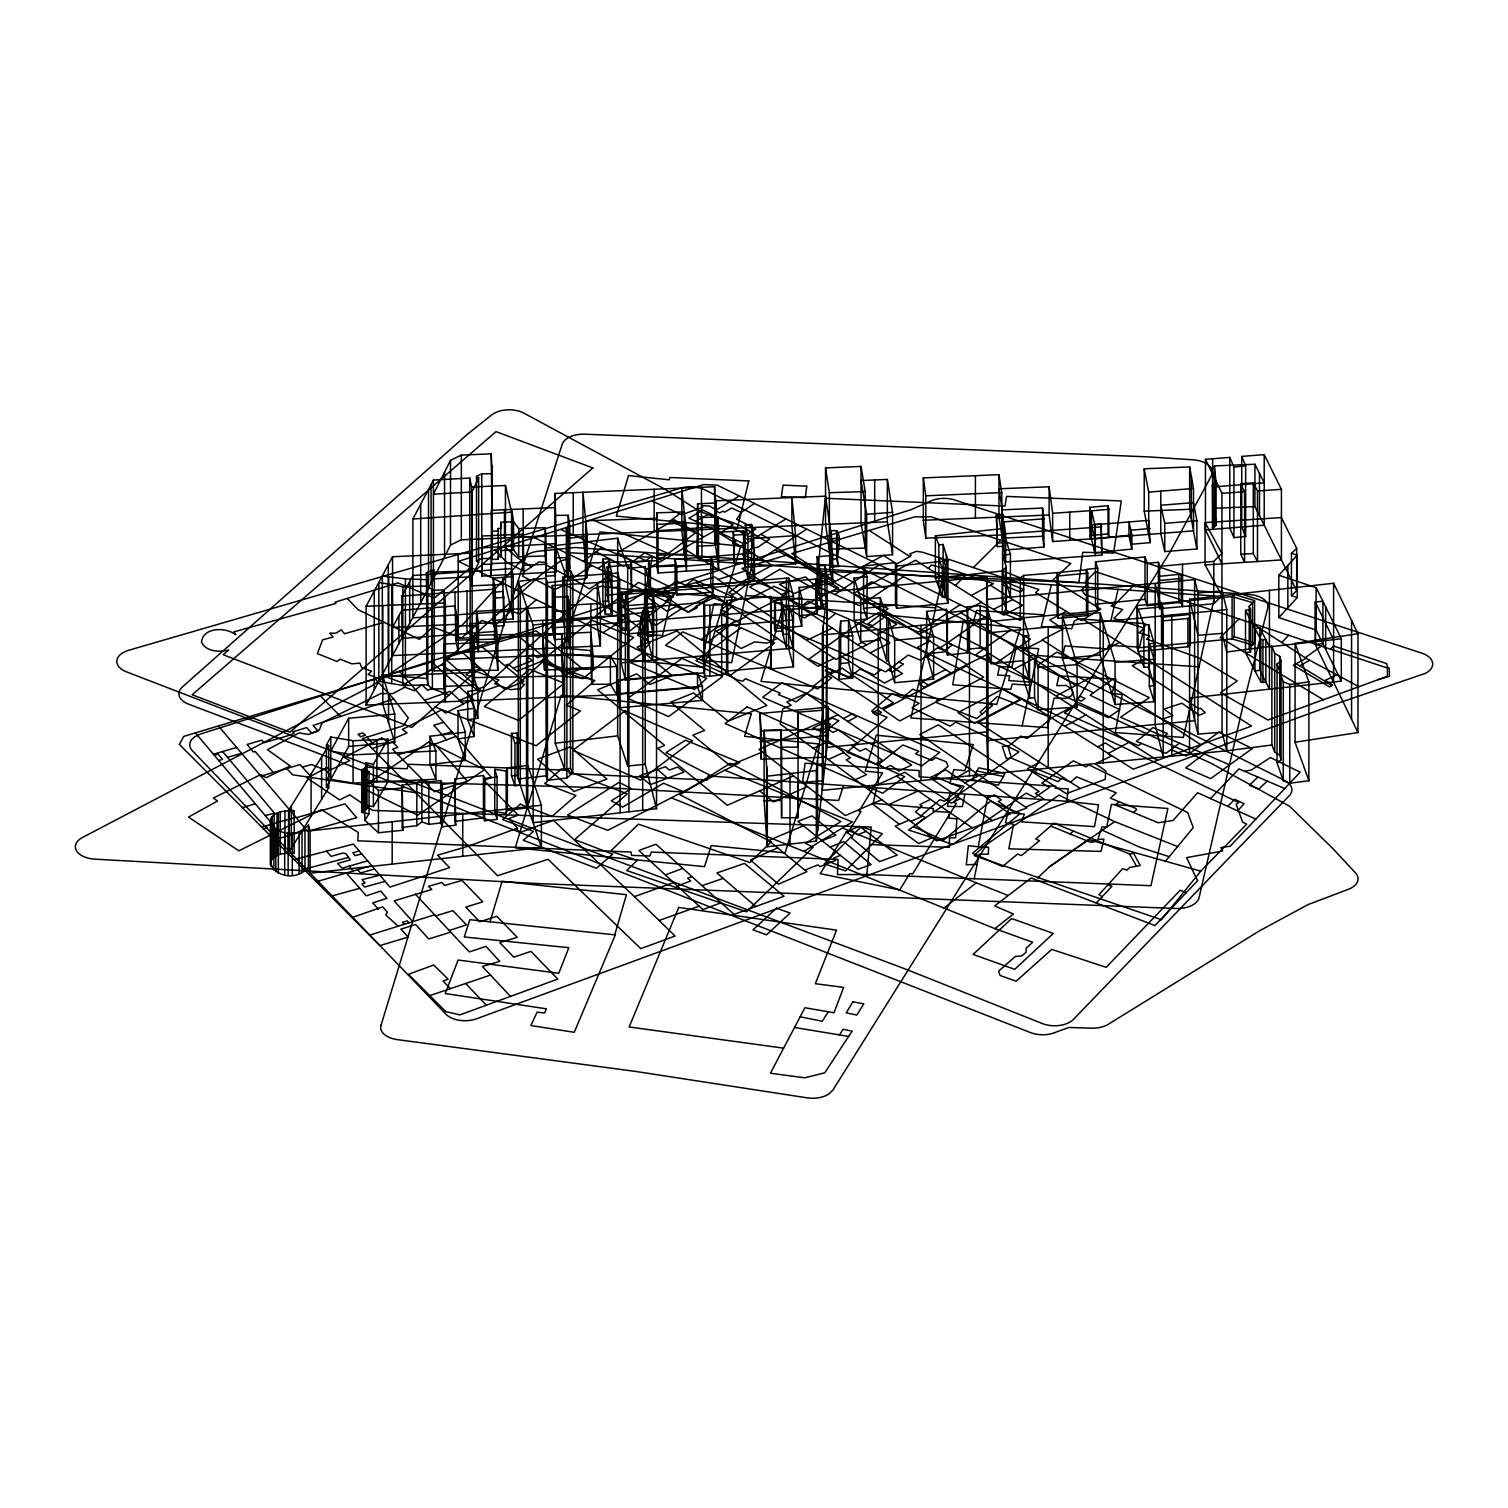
<?xml version="1.0" encoding="UTF-8"?>
<svg xmlns="http://www.w3.org/2000/svg" width="1508" height="1508" viewBox="0 0 1508 1508"><rect width="100%" height="100%" fill="white"/><g stroke="black" fill="none" stroke-linecap="round" stroke-linejoin="round"><path stroke-width="1.5" d="M816.356 841.125L816.356 770.55L823.198 710.193L798.09 712.172L798.034 747.12L781.596 747.176L780.993 729.797L764.104 730.249L764.104 800.823L767.327 846.723L816.356 841.125L828.382 735.433L828.382 707.195L759.975 713.51L761.22 759.184L825.932 757.242L826.931 592.06L986.666 576.659L987.985 618.751L987.985 774.038L822.331 790.305L822.331 635.019L825.932 601.956M780.993 729.797L781.596 817.77L798.034 817.694L798.09 782.765L823.198 780.786L823.198 625.481M482.013 576.094L482.126 564.256L491.646 564.331L491.25 510.307L554.737 507.574L556.245 571.852L482.013 576.094L482.126 536.019L523.087 534.134L523.653 573.775L523.314 536.961L545.821 536.056L545.236 527.706L518.714 528.592L513.549 521.655L511.834 509.421L511.834 537.659L513.549 549.892L518.714 556.829L545.236 555.943L545.821 564.294L523.314 565.198L523.144 508.931M482.126 536.019L482.013 547.856L556.245 543.615M308.405 825.102L308.405 867.458C284.315 893.075 246.03 851.737 294.173 853.132L294.173 810.776C246.03 809.381 284.315 850.738 308.405 825.102L310.12 830.833L310.12 873.189L541.391 847.59L541.391 805.234L527.743 765.442L507.367 767.987L506.16 771.022L506.16 813.378L494.737 811.7L494.737 769.344L506.16 771.022M326.425 744.99L328.744 745.423L328.744 787.76L326.425 787.346L326.425 744.99L330.78 737.016L353.061 740.748L388.084 739.127L373.381 764.254L366.067 762.746L366.293 767.421L361.713 770.06L361.713 812.416L369.026 813.811L369.026 771.455L361.713 770.06M361.713 812.416L366.972 808.552L365.728 805.479L365.728 763.123M616.678 666.498L563.049 668.76L561.805 647.856L591.343 650.664L591.833 656.112L610.401 655.961L616.678 666.498L616.678 694.736L445.407 701.804L444.068 688.741L432.4 689.043L427.782 684.839L427.122 678.525L426.444 572.795L432.117 570.42L434.266 570.42L434.247 572.06L472.117 571.023L472.249 700.692L477.885 718.26L467.725 719.693L467.725 691.456L477.885 690.023L477.885 718.26M426.444 572.795L427.782 586.009L432.4 590.231L444.068 589.93L445.407 602.974L445.407 701.804L366.124 705.065L366.124 606.254L392.57 556.754L470.176 553.134L470.176 651.946L472.117 669.854L434.247 670.871L434.266 669.25L432.117 669.232L426.444 671.625M497.847 670.306L495.925 650.777L495.925 622.54L497.847 642.069L497.847 670.306L472.004 670.363L472.117 641.616L470.176 623.709L569.477 619.147L568.007 610.627L554.548 611.324L553.7 606.763L476.528 611.362L476.528 639.599L478.451 651.607L600.391 645.914L600.391 603.558L597.319 582.559L552.324 585.538L552.324 627.894L554.548 639.562L568.007 638.864L569.477 647.384M454.926 591.815L455.812 640.127L494.53 639.185L494.549 637.658L553.7 635L553.7 592.663L552.324 585.538M656.866 512.814L656.904 518.318L585.688 520.807L585.688 563.163L656.904 560.674L656.866 555.17L684.18 554.284L684.18 511.872L681.804 488.121L681.804 530.458L686.46 571.193L686.46 528.837L684.18 511.928L656.866 512.814L656.904 566.706L658.035 573.021L718.6 569.006L715.075 541.636L714.604 486.745L554.737 493.455L555.679 515.359L568.177 515.302L569.798 526.386L566.424 528.931L568.233 538.281L568.233 580.637L585.481 578.752L587.159 577.413L587.159 535.057L582.936 492.287L582.936 534.643L587.159 577.413M568.233 580.637L566.424 570.476L569.798 568.742L569.798 526.386M866.836 874.527L871.172 827.063L372.627 810.418L349.705 794.829L339.583 799.919L307.217 778.109L326.802 767.572L330.007 770.173L349.743 760.56L344.352 757.45L381.939 737.846L386.859 741.465L407.103 732.888L402.372 729.382L441.505 709.929L445.557 713.02L463.635 703.916L459.092 700.56L479.959 691.606L441.542 664.726L404.446 683.821L404.936 687.196L392.947 693.567L380.789 693.567L322.052 722.803L319.394 729.797L308.593 734.49L299.149 732.926L267.444 749.683L290.177 765.913L266.049 777.732L260.658 774.622L213.439 797.996L217.472 801.087L188.481 817.072L238.848 850.832L321.355 809.664L358.282 832.51L357.792 840.804L630.985 852.039L631.513 855.394L649.873 855.941L651.249 852.077L838.109 859.39L837.43 874.583L866.836 874.527L1150.962 885.686L1167.871 808.476L1111.434 804.386L1106.721 826.893L1101.896 827.025L1097.881 839.466L1103.95 839.108L1101.047 851.417L1008.814 848.834L1013.546 824.292L1005.459 822.746L1007.966 812.473L1024.328 814.169L1021.463 821.841L1094.488 826.629L1098.559 804.801L1066.853 801.295L708.232 775.941L707.29 779.975L569.496 773.623L568.968 770.268L408.536 764.273L407.066 768.741L365.238 767.195L363.183 780.824L611.965 788.024L838.674 800.446L843.368 786.215M491.966 473.701L491.25 453.833L461.335 455.096L450.515 460.355L433.418 494.172L472.061 492.023L478.639 477.885L476.509 476.358L481.749 473.832L491.966 473.701L491.853 559.374L498.224 559.298L498.224 528.479L500.807 528.46L500.769 522.315L513.549 521.655L513.549 549.892L500.769 550.533L500.807 556.678L498.224 556.716L498.224 559.298M492.287 465.897L491.966 558.412L481.749 558.526L476.509 561.07L476.509 476.358M491.646 536.094L490.967 575.585L491.608 563.558L523.087 562.371M839.145 636.885L840.691 621.183L848.533 620.448L852.699 635.641L852.699 677.997L839.145 679.241L839.145 636.885L852.699 635.641M839.145 679.241L840.691 663.539L840.691 621.183M1066.853 801.295L1068.211 788.835L1055.242 788.326L1055.6 786.347L919.126 776.79L919.145 770.569L805.102 763.218L802.407 783.444M828.382 707.195L825.932 729.005L761.22 730.946L759.975 713.51M473.135 643.011L443.804 643.991L443.804 686.347L473.135 685.367L473.135 643.011L474.36 635.245L561.805 633.737L563.049 696.998L561.805 633.737M473.135 685.367L474.36 677.601L474.36 635.245M1051.359 584.784L1041.274 626.744L1071.679 628.761L1074.375 620.994L1078.936 618.864L1145.232 623.69L1139.539 647.102L1108.305 645.273L1108.116 649.005L1064.931 645.895L1062.235 657.582L1037.259 655.377L1022.179 725.8L910.945 717.996L942.594 577.281M949.87 793.415L947.458 806.384L962.368 806.591L964.856 794.433M978.296 846.761L988.569 847.308L988.381 854.15L979.126 854.301L977.109 864.348L966.308 864.819L968.325 845.724L978.296 846.761L987.797 795.96M974.206 878.749L977.109 864.348M476.434 689.533L484.69 686.536L593.398 588.723L601.334 586.254L645.349 591.456L652.399 557.357L1214.732 596.018L1183.365 737.45L1115.279 732.568L1122.216 694.566L1112.112 693.416L1115.995 679.26L1058.842 675.886L1056.788 685.631L1066.099 685.48L1071 688.345L1072.81 691.72L1071.66 695.754L1065.572 698.468L1054.13 698.091L1047.551 727.629L1022.179 725.8M752.002 564.181L731.625 662.653L702.049 660.617L713.831 603.765L730.456 604.915L732.021 597.394L645.349 591.456M1037.259 655.377L1038.673 648.685L1016.128 647.139L1011.925 667.233L999.521 666.385L997.693 675.019L1009.719 675.848L1008.72 680.579L1031.604 682.181M876.506 788.439L873.189 803.312L933.433 808.533L933.094 811.342L949.437 812.246L948.758 818.09L956.883 818.863L955.638 837.788L949.418 837.939L949.399 847.308L870.493 844.574M1110.812 620.976L1118.088 589.364M644.613 590.212L644.613 660.806L640.674 646.291L640.674 618.054L642.691 610.929L647.799 610.514L652.794 631.871L792.963 619.939L792.963 648.176L621.107 662.823L621.107 592.229L788.684 577.96L793.434 596.188L793.434 666.781L771.059 668.892L770.607 596.489L726.611 600.467L726.611 671.06L727.742 673.963L709.929 676.244L704.67 675.773L703.765 672.851L703.765 602.258L625.386 609.439L621.107 592.229M640.674 646.291L642.691 639.166L647.799 638.732L652.794 660.108L652.794 589.515M614.717 934.96L626.423 894.678L502.126 881.294L490.043 921.803L469.817 919.729L464.257 936.977L568.836 947.703L558.789 973.263L458.112 960.031L445.237 993.546L546.405 1008.814L544.595 1012.999L537.112 1012.17L530.835 1025.534L574.246 1032.283L615.339 934.885L490.043 921.803M841.879 656.677L884.461 683.049L902.425 673.548L861.294 647.234L836.073 659.43L834.263 658.299L817.958 666.272L716.564 596.527L695.565 606.404L697.375 607.667L688.251 612.116L591.984 565.519L572.361 578.544L545.199 564.482L547.121 563.37L545.651 562.522L538.978 561.937L524.407 571.513L522.635 576.207L531.005 580.542L533.625 578.808L554.869 589.59L564.821 584.727L626.536 617.846L643.501 631.286L637.45 635.207L650.363 642.351L642.314 652.04L458.451 561.315L703.689 484.577L717.28 485.18L1030.398 639.128L995.431 663.727L975.45 654.943L1011.076 629.628M506.16 813.378L507.367 810.343L507.367 767.987M1003.48 776.45L1004.894 773.34L978.73 767.817L972.095 779.655L998.258 785.197L1003.48 776.45L976.694 770.984M366.124 705.065L433.418 578.884L472.061 576.735L478.639 562.578L478.639 477.885M794.565 1027.476L804.914 1007.74L833.981 1012.754L843.632 987.401L815.319 983.687L836.544 930.153L678.751 907.458L629.156 1026.967L783.594 1048.154L794.565 1027.476L848.57 1036.43L852.246 1031.152L843.029 1029.323L839.598 1034.733M471.627 487.027L505.444 485.501L511.532 512.173L511.532 611.004L412.89 617.846L412.89 519.016L433.418 480.053L469.723 478.036L471.627 487.027L471.627 585.839L505.444 584.312L513.229 618.94L493.191 620.485L493.191 578.148L513.229 576.584L513.229 618.94M433.418 480.053L433.418 578.884L450.515 545.067L450.515 460.355M783.594 1048.154L770.437 1073.244L804.744 1077.786L824.782 1072.81L848.57 1036.43M493.191 578.148L495.321 589.1L495.321 631.437L401.863 638.468L401.863 596.112L412.89 575.49L511.532 568.648L513.229 576.584M398.866 615.716L392.57 627.347L458.206 624.237L454.926 605.933L401.863 610.231L398.866 615.716L398.866 643.954M330.78 737.016L330.78 779.353L348.65 746.498L394.738 742.313L394.738 714.076L348.65 718.26L330.78 751.116L353.061 754.867L435.906 751.003L435.906 779.24L353.061 783.104L330.78 779.353L326.425 787.346M286.614 768.496L292.816 774.867L326.878 779.843L329.818 774.735L326.18 770.513L311.572 764.518L302.392 767.138L300.073 764.631L260.903 776.13L218.415 725.932L183.674 736.432L179.377 744.405L379.903 945.61L408.197 937.071L400.883 929.135L415.661 924.517L428.724 938.956L450.722 932.17L469.327 951.887L485.991 946.383L499.714 961.369L482.409 966.496L510.496 996.392L557.771 979.069L530.929 951.378L513.794 957.165L499.732 942.557L517.282 937.354L496.811 916.299L479.695 921.803L465.784 907.1L482.786 901.841L462.013 880.427L444.558 885.441L441.844 882.5L428.442 886.327L431.835 889.456L394.116 900.879L412.758 921.652L434.624 914.809L450.722 932.17M365.728 805.479L373.381 806.591L388.084 781.483L388.084 739.127M294.173 853.132L289.121 851.926L289.121 809.57L328.744 745.423M289.121 851.926L328.744 787.76M494.737 769.344L497.093 777.035L497.093 819.372L484.671 820.767L484.671 778.411L483.427 775.527L454.775 779.071L455.774 825.196L442.278 826.78L442.278 784.424L440.675 780.579L428.8 782.03L421.863 779.504L416.83 783.406L402.184 784.971L402.956 830.229L378.451 832.736L364.861 820.333L364.861 777.977L369.026 771.455M364.861 820.333L369.026 813.811M828.363 1011.698L822.256 1021.236L800.201 1016.788M754.396 503.427L741.239 512.494L736.658 519.261L755.885 529.006L746.498 534.963L730.023 526.782L720.202 532.795L688.93 518.149L702.879 510.062L733.171 524.765L730.023 526.782M1200.783 871.153L1161.405 919.71L974.206 855.658L984.008 846.158L1059.031 795.168L1114.695 821.634L1177.616 846.554L1193.243 827.609L1187.701 812.548L1088.795 764.858L1086.024 766.875L1073.376 760.88L1041.858 783.067L1049.719 787.176L1034.903 797.562L1026.156 793.133L952.867 844.348L908.551 830.003L1018.993 751.832L955.77 722.087L950.153 726.196L912.038 707.855L919.107 703.275L853.98 672.945L848.269 677.526L808.74 659.241L861.238 621.635L1238.728 802.539L1236.108 804.254L1242.611 822.124L1246.72 824.141L1200.783 871.153L1088.456 839.598L1049.266 866.893L1037.561 878.09M1165.232 861.539L1177.616 846.554M982.236 714.057L980.087 712.115L989.022 704.123L992.49 705.48L976.675 718.562L935.412 702.144L938.466 699.373L912.698 689.194L902.576 697.865L892.152 693.774L871.643 711.041L887.119 717.393L847.025 752.285L877.845 765.065L902.802 744.933L918.806 751.248L915.563 753.868L932.019 760.352L935.714 757.657L946.289 761.842L948.061 766.309L935.356 776.959L961.124 787.478L944.649 801.238L939.936 799.73L921.331 815.526L925.196 817.242L913.603 826.799L943.537 840.201L990.341 801.219L1020.219 813.491L972.509 853.283L1002.537 866.553L1017.561 854.018L1021.406 855.583L1039.559 840.653L1035.732 839.108L1053.998 823.142L1129.549 853.999L1133.601 853.302L1140.236 865.535L1129.85 867.383L1126.947 870.154L1122.649 868.665L1098.993 894.621L1102.122 896.77M1250.566 651.965L1250.566 609.609L1245.514 610.325L1245.514 652.681L1250.566 651.965L1249.208 648.685L1249.208 606.329L1254.581 600.599L1234.185 594.341L1232.093 596.565L1137.239 605.575L1137.239 647.931L1143.912 667.403L1148.681 666.951L1154.11 685.612L1149.303 686.083L1149.303 643.727L1154.11 643.275L1154.035 701.691L1115.053 704.5L1100.086 655L1100.086 612.663L1062.48 616.15L1062.48 658.506L1077.108 707.045L1038.051 709.74L1034.545 697.789L1034.545 655.433L1029.512 655.791L1023.329 636.282L1028.701 635.415L1023.517 618.299L991.171 621.371L987.099 608.139L980.162 605.594L967.062 606.932L967.74 652.851L947.363 654.981L946.459 609.326L926.647 611.381L926.647 653.737L933.622 679.147L894.678 682.672L888.495 660.655L888.495 618.299L886.704 618.563L880.276 597.639L860.785 599.449L854.15 578.035L867.043 576.678L867.043 619.034L854.15 620.391L854.15 578.035M1249.208 648.685L1254.581 642.955L1254.581 600.599M1295.07 643.388L1295.07 742.219L1357.973 732.549L1357.973 633.718L1295.07 643.388L1308.887 681.918L1308.887 780.729L1289.755 783.274L1283.27 780.692L1277.069 762.784L1281.065 759.825L1279.745 755.206L1274.712 752.209L1271.885 745.009L1226.777 750.796L1222.045 732.191L1197.955 734.113L1189.624 698.091L1341.291 681.126L1316.126 630.042L1278.841 617.583L1278.841 575.227L1297.276 555.17L1291.451 553.323L1291.451 595.679L1297.276 597.526L1297.276 555.17M1278.841 617.583L1297.276 597.526M1227.814 806.384L1237.597 810.852L1244.119 803.726L1234.675 799.334L1227.814 806.384L1197.635 792.756L1173.092 820.465L1158.182 822.746L1115.26 804.97L1119.2 801.766L1135.581 808.288L1136.768 809.551L1133.375 812.51M712.568 776.563L665.914 752.643L685.499 740.202L739.787 762.558L683.124 791.643L663.595 783.199L622.634 807.119L611.287 800.748L631.23 788.609L619.128 782.313L567.592 815.036L607.762 830.342L671.362 797.826L994.884 928.626L1013.433 914.018L994.658 905.931L1031.152 877.976L1096.297 903.047L1111.943 886.233L1107.645 884.932M429.761 995.619L490.684 975.016M1234.185 594.341L1234.185 636.696L1232.093 638.921L1137.239 647.931M1251.602 623.049L1281.781 642.521L1288.586 635.283L1387.454 668.025L1387.379 676.263L1267.926 720.051L1220.519 692.681L1237.257 680.994L1198.54 657.771L1146.532 639.072L1149.699 636.112L1139.237 632.681L1144.157 628.12L1113.79 618.431L1122.631 609.59L1111.057 605.952L1114.827 604.633L1134.45 584.52L1288.586 635.283M1096.297 903.047L1154.996 925.554L1197.559 880.729L1186.589 857.618L1222.705 851.059L1220.896 847.534L1230.189 846.233L1300.16 772.209L1270.433 757.525L1251.451 769.966L1244.515 771.285L1238.935 768.891L1210.49 798.618M1330.546 649.156L1333.656 646.027L1386.738 663.633L1387.511 667.61L1389.245 668.006L1389.434 676.357L1377.973 679.674M1145.288 658.826L1119.577 642.465L1076.015 663.709L1161.971 719.222L1172.828 715.603L1163.95 709.08L1181.876 703.256L1199.407 715.207L1205.269 712.681L1200.594 708.27L1198.841 708.666L1132.32 665.763L1145.741 658.562L1251.583 726.083L1133.243 769.174L1021.708 699.165L977.938 722.332L1080.312 788.495L1105.194 779.372L1105.76 770.852L1095.26 763.764L1111.49 756.092L1107.833 753.661M955.356 585.519L966.232 574.586L993.376 583.634L971.171 595.471L915.544 560.222L853.924 593.228L967.043 664.538L989.154 653.511L1157.428 760.352M973.339 567.574L1000.803 540.298L1070.812 563.464L1052.867 580.071L1100.802 609.138L1081.33 620.561L1035.657 592.625L1038.861 589.59L947.495 558.921L946.195 559.958L922.538 552.23L916.581 551.325L909.644 553.945L911.171 555.378L909.852 556.546L869.268 530.458L791.813 553.606L835.3 581.428L883.443 555.396L896.789 563.954L909.852 556.546M1239.105 618.883L1220.142 637.564L1323.383 699.787M1087.833 615.509L1087.833 573.153L1086.514 569.779L1057.127 572.644L1057.127 615L1058.145 618.337L1087.833 615.509L1086.344 611.72L1097.767 610.514L1095.505 604.18L1095.505 561.824L1145.006 556.961L1147.268 563.313L1158.446 562.296L1159.595 566.329L1213.77 561.391L1221.914 553.436L1205.081 522.616L1281.423 517.564L1296.691 548.441L1296.691 590.797L1291.451 595.679M1158.446 562.296L1158.446 604.651L1159.595 608.685L1213.77 603.747L1221.914 595.773L1221.97 493.286L1205.457 459.337L1229.774 457.395L1233.921 467.065L1233.921 537.659L1245.665 536.452L1245.665 465.878L1241.744 456.415L1264.213 454.605L1281.423 489.346L1281.423 559.92L1296.691 590.797M1267.229 781.05L1257.879 777.035L1249.397 785.291L1258.86 789.061L1267.229 781.05L1284.741 788.59M1061.123 778.825L1037.636 769.306L1034.431 771.983L1058.069 781.634L1061.481 778.467L1070.737 782.105L1076.618 776.865L1116.24 792.869L1110.359 798.09L1119.2 801.766M928.136 568.327L931.718 564.934L941.218 567.687L942.311 566.65L966.232 574.586M1291.451 553.323L1296.691 548.441M989.022 704.123L997.297 696.526L1051.755 717.808L1027.118 738.486L1020.784 736.055L1009.003 745.819L1002.349 746.535L1006.27 758.524L1011.434 758.147L1037.636 769.306M441.542 664.726L541.429 574.341L561.014 560.712L569.779 558.752L566.311 552.569L652.399 557.357M470.703 567.347L434.474 598.016L397.942 582.899L334.889 602.22L335.982 603.426L233.683 631.927L235.738 634.717C226.068 627.026 202.845 626.857 201.488 642.238C206.389 651.965 219.395 652.172 228.707 650.099L223.165 654.698L411.703 727.421L479.582 668.534L475.34 666.479L466.029 674.698L470.383 676.395M707.629 642.389L812.567 686.781L826.818 675.659L831.7 677.771L817.675 688.93L814.32 687.516L796.224 701.861L778.392 694.585L780.22 693.152L745.404 678.713L742.765 681.164L736.865 679.806L724.858 673.379L727.648 671.022L665.518 645.349L682.728 631.89L707.629 642.389L735.282 620.749M547.442 582.672L566.895 580.41L572.833 575.283L570.476 570.665L564.633 571.513L555.208 545.557L617.658 538.224L627.686 568.365L627.686 766.007L645.236 764.33L656.527 808.684L533.153 822.652L526.518 804.424L518.318 779.014L518.318 581.372L546.066 578.167L547.442 582.672L547.442 780.315L566.895 778.053L572.833 772.925L572.833 575.283M1097.767 610.514L1097.767 568.158L1086.344 569.364L1086.514 612.135L1023.668 617.771L1020.313 620.222L1002.273 613.021L1002.273 570.665L1006.288 567.328L1002.688 555.151L1010.417 554.284L1010.417 596.64L1002.688 597.507L1002.518 528.629L935.375 535.811L935.375 578.167L942.349 596.942L946.383 597.47L947.948 603.143L896.694 608.365L895.469 605.047L895.469 562.691L863.556 566.009L863.556 608.365L867.043 619.034M1006.288 567.328L1006.288 609.666L1002.273 613.021M536.339 599.75L519.619 613.982L510.986 611.004L495.698 625.009L481.787 620.41L461.599 637.997L432.626 626.97L419.431 639.392L358.112 609.703L347.236 598.45M1050.567 825.969L1070.001 833.924L1073.489 830.965M835.602 613.398L828.495 619.241L800.164 607.29L807.854 601.353L869.626 628.044L884.649 617.017M1096.033 840.013L1093.545 842.029L1090.077 842.105L1070.001 833.924M731.493 624.067L736.432 626.216L740.371 622.992L721.898 614.868L733.02 605.952M701.201 639.694L715.489 628.195L725.216 624.105L729.212 625.801M826.818 675.659L833.283 670.551M568.233 538.281L585.481 536.396L587.159 535.057M943.933 908.099L976.26 882.84L1008.023 895.469M665.405 601.164L674.378 594.736L664.349 589.948L676.47 581.089L685.82 585.368L693.435 579.468L736.055 598.111L721.05 609.929L725.668 611.852M402.184 784.971L402.184 827.327L416.83 825.743L421.863 821.86L421.863 779.504M560.957 529.61L633.247 561.278L644.613 552.946L660.165 559.694L695.358 532.927L670.381 520.769L679.637 513.851L681.371 514.699L702.445 507.555L702.766 505.689L709.326 505.991L716.47 509.911L739.259 496M872.491 625.726L868.005 623.841L888.061 608.629L869.079 599.581L859.428 605.632L813.189 584.746L819.805 579.977L840.936 590.401L879.334 564.84M939.39 648.421L947.627 642.804L952.396 644.859L944.724 650.702L937.693 647.743L920.502 660.202L908.268 655.056L885.705 671.833L881.106 669.835L874.433 674.905L859.975 669.1L849.513 677.262L827.967 668.346L825.215 670.683L830.38 672.87M1141.349 743.444L1138.427 745.687L1064.422 712.888L1077.202 704.066L1108.173 717.582L1119.822 709.665L1090.058 695.188L1112.47 679.448L1149.247 697.639L1120.576 717.205L1149.548 730.136L1152.998 727.61L1167.494 733.567L1163.78 736.394L1150.133 730.701L1136.297 741.352L1166.023 753.284L1179.463 743.142L1229.661 764.839L1252.281 748.571L1218.916 732.115L1186.155 756.017L1170.887 749.608M731.323 596.037L752.605 579.996L771.625 588.101L773.774 586.292L787.704 592.154L782.275 596.829L802.407 605.443M1204.138 753.887L1185.665 767.855L1210.717 778.618L1229.661 764.839M880.427 605.01L876.657 607.837L884.499 611.306M1277.069 762.784L1277.069 663.954L1281.065 660.994L1279.745 656.376L1274.712 653.398L1271.885 646.178L1226.777 651.984L1222.045 633.379L1197.955 635.283L1189.624 599.26L1333.6 583.257L1357.973 633.718M534.548 537.715L583.162 561.202L602.371 547.366M1020.313 620.222L1020.313 577.866L1023.668 575.415L1057.127 572.644L1058.145 575.981L1058.145 618.337M1281.781 642.521L1305.231 657.752L1321.272 646.14M652.078 556.169L645.876 560.599L638.563 557.376M1114.695 821.634L1049.266 866.893M598.073 568.516L610.815 559.525L623.633 566.273L625.443 565.236L669.081 586.499M947.627 642.804L984.988 616.791M881.106 669.835L710.815 596.602L688.327 612.21L660.655 593.191L647.158 597.187L666.913 611.211L678.393 605.424M743.764 543.747L736.696 540.448L732.718 543.2L739.693 546.405L744.782 544.199L785.97 518.922M834.829 594.586L840.936 590.401M903.424 576.716L869.079 599.581M516.622 590.024L531.005 580.542M806.667 529.12L759.466 560.09L756.752 560.354L742.728 554.906L752.435 547.781L757.732 547.366L769.589 539.148L760.975 534.284M611.023 574.774L589.477 588.912L572.361 578.544M960.219 604.633L918.259 632.154L879.843 614.849M681.239 608.817L656.15 625.217L621.993 606.819L645.594 591.551M1336.635 674.943L1325.306 680.278L1332.695 685.028L1329.566 686.875L1293.261 665.273L1306.041 658.317L1358.953 686.687M602.917 632.644L626.536 617.846M1187.87 618.506L1190.34 616.979L1189.642 614.453L1161.518 617.262L1162.687 620.9L1187.87 618.506L1187.87 646.744L1138.257 651.456L1137.239 605.575M1187.87 646.744L1190.34 645.217L1190.34 616.979M803.971 851.341L852.359 821.973L724.82 770.173M956.901 777.412L970.624 769.382L1026.854 808.005L1014.526 812.51L998.296 801.483L1001.35 799.937L994.262 794.886L987.363 798.279L945.61 769.721L930.21 777.732L992.339 820.578L1010.435 814L987.363 798.279M682.992 548.177L740.258 582.804L772.077 565.274L714.811 530.646L646.555 569.402L617.526 552.512L674.491 519.864L703.595 536.81M919.258 634.076L981.689 602.163L971.171 595.471M813.264 748.307L828.288 759.504L844.046 752.341L828.853 741.22L813.264 748.307L780.239 724.01L782.727 708.892L791.191 705.235L786.761 702.106L806.441 693.303L911.661 765.065L898.768 771.078L890.719 765.385L884.593 768.345L876.977 762.916L882.463 760.239L865.649 748.534L859.994 751.191L851.869 745.536L857.298 743.01L838.335 729.966L832.793 732.436L825.046 726.818L830.512 724.406L824.763 720.504L758.958 749.438L845.385 815.602L881.728 799.636L936.619 840.88L992.339 820.578M1296.145 663.709L1299.707 665.895L1309.378 660.372M351.929 917.561L382.825 906.855L387.424 912.359L385.728 914.904L398.131 926.195L412.758 921.652M695.659 521.278L709.307 513.832M1051.604 717.902L1072.904 706.328M1056.411 695.829L1094.544 675.452M1064.893 726.215L1086.212 714.735M1108.587 753.227L1128.719 742.464M1097.522 747.12L1105.307 742.935L1115.637 749.495M929.889 640.825L917.392 647.516L929.908 655.641L926.685 657.281L945.591 669.59L951.001 673.02L967.043 664.538M928.268 685.16L923.556 681.955L919.145 684.161L924.14 687.346L951.001 673.02M1013.923 669.175L1033.489 658.732L1075.656 685.461M861.747 647.498L881.124 637.205L889.965 642.785L870.135 652.87M800.88 607.422L838.354 587.8L786.987 555.019L742.011 568.516L857.543 644.764L862.274 642.257L866.629 644.915M843.311 718.6L852.246 713.868L856.337 716.96L847.59 721.54M671.362 797.826L683.124 791.643M1039.823 762.2L1027.363 768.741L1066.269 793.623L1080.312 788.495M964.856 782.878L979.276 775.338M945.591 669.59L922.632 681.352L923.556 681.955M994.206 608.987L1012.754 599.562L1022.518 605.387L1003.838 615.17L981.237 602.427M1066.42 611.381L1049.681 619.882L1063.065 629.043L1042.103 639.769L1077.277 662.446M716.47 509.911L715.263 510.515L719.712 512.965L722.747 511.174L724.556 512.173L731.719 507.951L741.239 512.494M781.521 594.604L789.381 590.646L794.037 593.624L826.158 580.014M744.933 616.037L784.16 596.301M960.728 612.625L1021.199 650.985L1042.688 640.203M960.483 798.58L951.265 803.18L904.687 772.284L867.929 789.268L828.288 759.504M727.704 604.18L742.539 596.923L714.566 576.942L660.655 593.191M741.748 597.243L746.14 600.278L771.304 587.875M450.515 545.067L461.335 539.789L887.345 521.787L892.566 554.699L866.685 556.603L861.03 522.899L861.03 466.424L825.536 467.914L825.536 524.388L831.775 566.97L838.599 566.424C833.566 560.147 847.647 525.99 830.776 531.118L830.776 559.336L836.902 558.865L836.902 530.628M972.321 827.892L930.493 799.372L919.899 804.556L922.067 806.026L915.469 811.832L921.765 816.563L910.625 821.426M746.008 616.715L716.111 631.249L741.182 648.515L754.603 641.937L767.459 643.124L777.393 638.355M683.331 608.761L713.341 594.265L716.564 596.527M746.14 600.278L806.705 640.372L832.359 628.082M1025.779 807.195L1043.649 798.825L1035.412 793.378L1039.182 791.549L938.278 724.801L919.767 734.584L970.624 769.382M888.721 804.631L918.165 790.908L930.493 799.372M807.383 786.554L773.434 801.898L759.693 790.871L727.308 805.291L657.695 748.364L664.613 745.348L597.564 689.816L636.772 673.85L649.816 684.519L672.003 675.546L637.168 647.102L676.866 630.985L766.818 705.499L728.119 721.144L693.529 692.945L670.664 702.181L704.613 730.362L692.832 735.188L729.872 765.461L762.313 752.04M855.187 779.73L866.459 774.66L846.214 759.787L850.474 757.808L843.594 752.605M777.713 847.854L750.513 860.031L778.467 884.197L806.818 871.718L768.646 840.446L803.387 825.819L857.939 869.324L871.172 864.555L843.651 841.577L830.135 847.138M759.693 790.871L793.434 775.885M932.246 837.6L918.692 843.594L895.224 826.158L909.022 820.145M824.763 720.504L837.769 714.83M504.841 665.65L508.177 664.217L517.112 671.079L546.593 659.26L565.707 674.962L581.899 668.327L536.132 630.815L444.332 658.11L482.24 691.55L499.732 685.405L504.728 689.382L524.068 681.409L482.164 646.989M840.371 855.319L833.415 858.24L835.866 860.163L820.22 866.591L817.845 864.876L804.952 870.116M866.139 831.379L857.524 834.885L850.927 829.777L846.12 831.662L852.68 836.544L851.134 837.562L879.579 861.577L897.279 855.093L859.409 826.233L850.927 829.777M822.143 840.785L835.828 835.225L812.115 815.866L797.864 821.37L803.387 825.819M546.593 659.26L542.428 655.848L537.677 657.733L533.455 654.472L527.63 656.847L532.324 660.598L513.286 668.119M721.088 902.745L702.898 909.626L638.864 850.474L655.98 844.235L734.019 914.395L784.047 896.261L744.518 863.405L716.903 872.962L755.828 906.553M294.098 859.598L353.362 844.103L389.988 887.081L449.554 867.628L437.527 855.187L468.46 846.158L517.47 828.099L508.893 818.561L518.262 815.131L483.842 780.484L491.419 777.468L399.733 671.531L218.415 725.932M667.629 778.147L650.325 784.669L639.637 775.847L665.499 766.686L669.269 770.041L677.733 767.044L683.953 772.115L667.629 778.147L657.431 769.438M665.631 874.81L682.804 868.401M676.922 886.12L690.758 881.011L687.61 878.184L691.946 876.676M375.134 678.92L393.701 698.958L408.291 717.959L403.409 725.782L362.391 738.618L372.174 748.477L392.589 741.842L397.773 747.365L392.589 749.25L397.867 754.735L434.888 744.085L455.963 736.413M510.496 996.392L459.827 1014.903L445.746 1011.604L408.479 974.319L433.663 965.026L448.121 979.163L443.05 981.105L450.572 988.777M368.8 745.009L372.74 743.576L366.859 737.035M516.188 828.571L520.147 832.473L553.379 820.295L634.416 896.619L673.115 882.802M634.416 896.619L659.128 920.464L698.996 906.195M424.615 700.334L450.1 691.38L463.295 703.671L473.738 699.75L431.608 661.937L399.733 671.531M702.049 885.686L723.161 878.41M272.873 771.983L255.022 751.38L253.25 751.926L247.142 744.443L261.77 740.164L264.051 742.747L286.539 736.168L294.23 733.359L292.759 731.87L306.671 727.61L311.798 733.19L318.245 731.116L313.042 725.461L393.701 698.958M263.203 828.966L267.236 827.628L265.521 825.932L261.318 827.081M449.158 930.474L466.481 924.932L452.871 910.625L435.661 915.94M718.166 579.506L745.536 570.872M274.399 839.956L306.256 829.984L307.368 831.417L356.736 817.694L344.955 803.915L296.36 817.732L260.903 776.13M369.535 935.186L398.131 926.195M242.185 807.76L255.229 803.745L272.345 823.99L295.757 817.298M869.268 530.458L914.64 516.867L931.001 516.773L1000.803 540.298M316.284 881.784L371.59 865.611M443.654 722.313L433.814 725.216L446.519 739.862M384.031 622.257L344.521 633.756L341.26 629.873L335.964 633.153L329.724 633.171L333.098 636.998L322.618 639.826L317.415 653.643L337.113 661.503L340.016 659.203L351.892 663.84L359.884 663.143L361.694 667.573L371.534 671.211L368.122 674.472L379.224 678.657L382.957 675.678L406.745 684.444L404.219 686.913L414.361 690.796L421.75 684.613L427.631 690.23L432.004 688.609L448.95 694.83M359.168 850.946L352.947 852.755L355.077 855.696L361.656 853.905M326.463 851.153L331.1 856.356L343.013 853.038L345.803 853.603L350.346 859.88L337.641 863.443L342.09 868.231L367.594 860.823M195.38 732.813L213.401 754.207L236.718 747.44M222.656 751.531L227.519 757.374L241.544 753.321M441.882 734.66L451.853 731.795M374.493 868.985L360.544 873L357.698 869.739M265.521 825.932L272.345 823.99M330.742 896.317L359.715 888.306L366.237 895.809L380.732 891.058L386.934 898.353L372.74 902.877L378.527 909.267M385.068 881.369L364.54 887.024L361.958 883.876L365.106 882.953L362.052 879.673L379.846 875.206M265.201 815.602L274.494 813.132L227.519 757.374M303.805 869.343L348.574 857.411M214.23 755.15L218.679 760.466L222.637 759.448L218.245 754.245L214.23 755.15L213.401 754.207M703.765 602.258L704.67 605.179L721.672 604.859L727.742 603.389L726.611 600.467M1341.291 681.126L1341.291 638.77L1269.434 646.838L1259.783 627.818L1254.958 628.666L1245.514 610.325M1269.434 590.363L1269.434 689.175L1259.783 670.174L1254.958 671.022L1245.514 652.681M1034.545 697.789L1029.512 698.147L1023.329 678.638L1028.701 677.752L1028.701 635.415M458.017 710.702L474.115 708.251L474.115 736.469L458.017 738.939L458.017 710.702L465.312 732.209L465.312 760.447L429.969 764.499L429.969 736.262L465.312 732.209M1260.82 639.467L1265.853 639.75L1265.853 682.106L1262.931 682.54L1260.82 681.823L1254.958 671.022L1254.958 628.666L1260.82 639.467L1260.82 681.823M1161.971 719.222L1200.594 744.65M555.208 545.557L555.208 743.199L564.633 769.155L570.476 768.307L572.833 772.925M880.276 597.639L880.276 639.995L886.704 660.9L888.495 660.655M1277.069 663.954L1283.27 681.861L1289.755 684.462L1308.887 681.918M1212.413 485.18L1212.62 486.99L1264.213 482.843L1254.92 464.257L1214.392 465.915L1216.089 483.107L1212.413 485.18L1212.62 529.346L1264.213 525.199L1281.423 559.92L1205.081 564.972L1205.081 522.616M1216.089 483.107L1216.089 525.463L1212.413 527.517M507.367 810.343L527.743 807.798L527.743 610.156L518.318 581.372M421.863 821.86L428.8 824.386L440.675 822.934L442.278 826.78M454.775 779.071L454.775 821.426L483.427 817.883L484.671 820.767M942.349 568.704L946.383 569.232L943.122 558.563L938.843 559.034L942.349 568.704L942.349 596.942M555.208 743.199L617.658 735.866L627.686 766.007M442.278 784.424L455.774 782.841M527.743 610.156L533.153 625.009L656.527 611.042L656.527 808.684M547.442 780.315L546.066 775.809L518.318 779.014L517.187 775.47L517.187 733.114L511.457 733.378L511.457 775.734L514.963 785.725L520.317 785.14L520.317 587.498M767.327 846.723L767.327 776.149L816.356 770.55M484.671 778.411L497.093 777.035M310.12 830.833L541.391 805.234M935.375 535.811L938.843 544.916L943.122 544.445L947.948 560.788L947.948 603.143M946.383 555.114L946.383 597.47L943.122 586.801L938.843 587.272L938.843 544.916M511.457 733.378L514.963 743.369L520.317 742.784L517.187 733.114M935.375 578.167L1002.518 570.966L1010.417 596.64M863.556 608.365L895.469 605.047M946.459 609.326L947.363 612.625L967.74 610.495L967.062 606.932M967.062 649.288L980.162 647.931L987.099 650.495L991.171 663.727L1023.517 660.655L1028.701 677.752M926.647 653.737L946.459 651.682M1233.921 467.065L1245.665 465.878M832.699 583.634L832.699 555.396L817.166 556.754L817.166 584.991L832.699 583.634L829.664 567.178L829.664 538.94L838.599 538.186M829.664 567.178L831.775 566.97L831.775 538.733L825.536 496.151L714.604 500.863L718.091 532.23L743.557 530.929L745.348 538.997L795.602 535.604L791.87 497.583L791.87 525.821L795.602 563.841L745.348 567.234L743.557 559.166L743.557 530.929M895.469 562.691L896.694 566.028L947.948 560.788M1197.955 734.113L1197.955 592.946L1194.6 579.581L987.043 599.43L987.985 632.87L1226.777 609.628L1226.777 750.796L987.985 774.038L986.666 731.964L986.666 576.659M364.861 777.977L378.451 790.38L402.956 787.892M1131.829 549.082L1131.829 534.963L1094.77 538.658L1091.547 524.954L1148.7 520.354L1150.17 542.635L1130.793 544.313L1130.793 530.194L1128.964 521.806L1128.964 535.924L1131.829 549.082L1094.77 552.776L1091.547 539.072L1091.547 510.835L1108.851 509.308L1108.851 537.545L1091.547 539.072M1178.804 574.36L1158.446 576.414L1159.595 580.448L1182.517 578.393L1181.292 574.774L1178.804 574.36L1178.804 602.578L1181.292 603.011L1182.517 606.631L1182.517 564.275M1178.804 602.578L1147.268 605.669L1145.006 599.317L1145.006 556.961M799.183 587.46L817.223 585.669L817.223 613.907L799.183 615.698L799.183 587.46L801.747 597.903L801.747 626.14L774.565 628.629L774.565 600.391L801.747 597.903M1095.505 604.18L1145.006 599.317M822.331 635.019L987.985 618.751M1162.687 606.8L1161.518 603.143L1161.518 645.499L1162.687 649.137L1162.687 606.8L1138.257 609.1L1143.912 625.047L1148.681 624.595L1154.11 643.275M986.666 731.964L826.931 747.346L827.025 575.736L825.008 565.425L819.014 565.839L817.166 556.754M627.686 568.365L645.236 566.688L656.527 611.042M770.607 596.489L771.059 598.299L793.434 596.188M1058.145 575.981L1087.833 573.153M827.025 575.736L821.2 576.282L819.014 565.839L819.014 594.077L821.671 606.895L552.324 627.894M840.691 663.539L848.533 662.804L852.699 677.997M1062.48 658.506L1100.086 655M1091.547 510.835L1094.77 524.539L1101.16 523.955L1101.82 555.076L1005.648 561.994L1003.97 550.081L1043.932 547.046L1042.575 536.283L1002.255 538.111L1002.255 509.874L998.975 488.799L1049.134 486.764L1049.134 515.001L1052.641 541.542L1090.416 538.903L1089.756 507.348L1108.022 505.651L1108.851 509.308M1089.756 535.585L1108.022 533.889L1108.851 537.545L1193.488 530.835L1196.881 548.987L1164.76 551.589L1160.783 533.493L1160.783 491.137L1193.488 488.479L1193.488 530.835L1189.661 509.289L1189.661 466.933L1144.214 468.799L1144.214 511.155L1150.17 542.635M854.15 620.391L860.785 641.805L880.276 639.995M1357.973 732.549L1315.259 644.35L1315.259 601.994L1322.893 601.277L1341.291 638.77M621.107 662.823L625.386 680.033L703.765 672.851M1315.259 644.35L1322.893 643.633L1322.893 601.277L1316.126 587.686L1278.841 575.227M759.975 741.748L828.382 735.433M888.495 618.299L894.678 640.316L933.622 636.791L933.622 679.147M726.611 671.06L770.607 667.064M653.661 636.018L653.661 593.662L652.512 589.628L645.914 590.118L645.914 632.455L647.271 636.508L653.661 636.018L652.512 631.984L628.572 633.737L627.554 629.929L621.711 630.438L619.694 622.917L619.694 580.561L597.319 582.559L597.319 624.915L600.391 645.914M607.234 566.801L607.234 595.038L631.532 593.021L631.532 564.784L607.234 566.801L611.758 587.611L617.884 587.159L621.711 602.201L627.554 601.692L628.572 633.737M618.035 680.089L697.507 673.077L702.445 686.272L702.445 700.391L619.845 707.723L618.035 680.089L619.845 707.723M619.845 693.605L702.445 686.272M618.035 694.208L697.507 687.196L702.445 700.391M631.532 593.021L630.834 562.541L648.534 561.014L650.438 566.744L650.438 594.981L676.206 592.87L676.866 595.17L712.926 592.097L712.926 563.86L710.796 556.546L675.075 559.317L675.075 587.554L676.206 592.87L676.206 564.633L675.075 559.317M1150.17 528.516L1130.793 530.194L1131.829 534.963M630.834 590.778L648.534 589.232L650.438 594.981M753.642 536.019L751.625 524.445L745.348 524.878L747.949 536.509L753.642 536.019L754.452 581.277L675.075 587.554M650.438 566.744L676.206 564.633L676.866 566.951L712.926 563.86M745.348 524.878L745.348 567.234L747.949 578.846L753.642 578.356L751.625 566.801L751.625 524.445M652.794 631.871L644.613 632.568L640.674 618.054M774.565 600.391L775.47 603.275L782.087 602.729L786.46 620.504M774.565 628.629L775.47 631.513L782.087 630.947L786.46 648.742L786.46 578.148M1144.214 468.799L1148.7 492.117L1160.783 491.137M754.452 581.277L754.452 553.04L710.796 556.546L710.796 584.784L712.926 592.097M1005.648 561.994L1005.648 533.757L1101.82 526.839M1196.881 520.769L1193.488 502.598L1160.783 505.255L1164.76 523.351L1196.881 520.769L1196.881 548.987M1205.457 459.337L1205.457 529.93L1212.62 529.346L1212.62 458.752M401.863 596.112L495.321 589.1M1197.955 592.946L1222.045 591.023L1226.777 609.628M619.694 594.68L821.671 578.657L821.671 606.895M996.43 514.869L1002.707 514.379L1003.291 517.979L1003.291 546.216L997.354 546.631L996.43 514.869L997.354 546.631M996.43 543.106L1002.707 542.616L1003.291 546.216M792.963 619.939L789.231 605.782L782.954 606.273L782.954 634.51L789.231 634.02L792.963 648.176M1003.97 550.081L1003.97 521.843L1043.932 518.809L1042.575 508.045L1002.255 509.874M564.614 627.121L562.823 619.562L562.823 577.206L617.884 573.04L619.694 580.561M645.914 590.118L647.271 594.152L653.661 593.662M562.823 619.562L617.884 615.396L619.694 622.917M892.566 512.343L887.345 479.431L861.03 480.543L866.685 514.247L892.566 512.343L892.566 554.699M503.823 597.394L494.322 598.092L493.191 592.267L502.786 591.494L503.823 597.394L503.823 625.631L494.322 626.329L494.322 583.973M628.572 605.5L652.512 603.747L653.661 607.781L647.271 608.271L647.799 638.732L647.271 594.152M734.132 535.133L744.311 534.416L744.311 562.654L734.132 563.37L733.34 531.457L734.132 563.37M997.354 518.394L1003.291 517.979M1100.086 612.663L1115.053 662.144L1154.035 659.335L1149.303 643.727M1052.641 541.542L1052.641 513.304L1090.416 510.665L1090.416 538.903M821.671 578.657L821.2 576.282L821.2 604.519L827.025 603.973L825.008 593.662L819.014 594.077L817.166 584.991M412.89 519.016L511.532 512.173M697.299 512.268L697.62 516.075L701.899 517.564L718.034 516.867L718.034 559.223L701.899 559.92L697.62 558.431L697.299 554.624L697.62 503.823L716.3 502.975L715.075 499.28M1221.97 493.286L1244.59 491.759L1244.59 562.333L1240.764 554.228L1240.764 483.634L1253.299 482.918L1257.484 490.929L1257.484 561.523L1253.299 553.511L1253.299 482.918M607.234 595.038L611.419 613.982L605.462 614.322L602.88 601.504L602.88 559.148L608.572 558.771L611.419 571.645L611.758 615.848L611.758 573.492M697.299 554.624L698.185 512.211M602.88 601.504L608.572 601.108L608.572 558.771M1034.545 655.433L1038.051 667.384L1077.108 664.689L1077.108 707.045M718.034 516.867L718.6 526.65L658.035 530.665L656.904 524.369L685.688 523.163L685.688 565.519L656.904 566.706M1257.484 490.929L1281.423 489.346M546.047 547.951L555.246 547.385L554.887 543.709L555.246 575.622L546.047 576.188L545.519 544.237L546.047 576.188M1240.764 554.228L1253.299 553.511M602.88 559.148L605.462 571.966L611.419 571.645M743.557 559.166L718.091 560.467L718.091 518.111M553.7 592.663L554.548 597.206L568.007 596.527L569.477 605.028L569.704 647.384M569.477 605.028L600.391 603.558M511.457 775.734L517.187 775.47M998.975 474.681L998.975 517.037L1001.746 534.944L925.799 538.149L923.311 520.26L923.311 477.904L998.975 474.681L1001.746 492.588L1002.255 538.111M923.311 477.904L925.799 495.812L1001.746 492.588M923.311 520.26L1049.134 515.001M366.124 606.254L445.407 602.974M1144.214 511.155L1189.661 509.289M1264.213 454.605L1264.213 525.199L1254.92 506.613L1214.392 508.271L1216.089 525.463M563.049 654.642L445.407 659.448L443.804 643.991M829.362 492.701L865.215 491.589L865.215 548.064L829.362 549.157L829.362 492.701L825.536 467.914M402.825 586.687L427.782 586.009L427.782 684.839L402.825 685.499L378.847 681.258L378.847 582.427L402.825 586.687L402.825 685.499M764.104 800.823L780.993 800.39M474.36 677.601L561.805 676.093L591.343 678.902L591.833 684.33L610.401 684.198L616.678 694.736M593.04 654.962L590.853 632.267L542.71 634.51L544.52 655.735L593.04 654.962L593.04 669.081L544.52 669.854L542.71 648.629L542.71 620.391M491.853 531.136L498.224 531.061L498.224 528.479M569.798 568.742L568.177 557.658L555.679 557.696L554.737 493.455M472.004 642.125L497.847 642.069M405.407 578.865L427.122 579.713L427.122 678.525L382.316 674.868L382.316 576.037L405.407 578.865L405.407 677.676M1043.348 614.755L976.562 610.476L973.188 622.559L963.065 622.163L952.736 684.745L1010.756 689.401L1012.264 684.085L1030.511 685.254M745.536 595.566L935.412 607.762M1062.235 657.582L1199.143 666.838M326.878 779.843L415.68 792.643L497.565 875.733L548.026 859.296L640.768 948.645L675.094 936.053L659.128 920.464M289.121 809.57L294.173 810.776M1234.185 636.696L1254.581 642.955M1169.247 856.695L1139.897 847.289L1101.726 829.928M1134.45 584.52L1095.449 571.626L1084.968 582.314L1088.041 583.351L1081.764 589.779L1084.723 594.416L1114.827 604.633M994.884 928.626L1032.603 942.255L1026.1 948.306L1026.043 952.321L1021.538 955.997L1015.336 956.468L998.598 971.171L1000.03 975.469L1016.128 981.199L1051.755 949.399L1106.193 967.325L1180.217 890.191L1186.268 892.679M476.189 671.418L498.978 680.051L494.624 683.671L510.609 689.721L520.675 688.534L524.482 684.444L519.487 682.747L543.427 661.258L594.812 680.617L566.386 705.197L580.391 710.89L536.188 745.706L435.247 707.12M1002.273 570.665L1020.313 577.866M888.155 670.023L892.811 671.927L903.499 664.067L898.9 662.012M842.482 828.043L976.26 882.84M812.567 686.781L814.32 687.516M1163.78 736.394L1179.463 743.142M1244.515 771.285L1257.879 777.035M592.682 519.77L668.308 553.587M746.403 584.689L742.03 582.748L728.798 592.531L733.265 594.623M1237.597 810.852L1255.881 819.108M685.82 585.368L710.815 596.602M720.202 532.795L736.696 540.448M652.361 501.09L679.637 513.851M885.573 588.497L871.775 581.786L857.43 590.194L858.617 592.889L870.493 598.695M583.162 561.202L591.984 565.519M1112.47 679.448L1056.844 652.135L1037.579 665.367L1093.413 692.813M775.15 549.76L826.893 575.83L833.302 572.041L853.076 582.107M1119.577 642.465L1083.178 619.354M958.579 635.264L984.46 648.515M524.407 571.513L506.518 562.239L495.076 549.949M595.999 551.796L610.815 559.525M1299.707 665.895L1331.941 685.461M1021.199 650.985L1033.489 658.732M990.417 585.236L1012.754 599.562M789.381 590.646L779.485 584.237L805.517 576.904L814.527 585.387M806.705 640.372L834.263 658.299M531.344 566.933L517.451 557.866L504.916 546.933M857.543 644.764L861.294 647.234M696.055 582.465L713.341 594.265M896.563 775.998L918.165 790.908M476.509 561.07L478.639 562.578M867.929 789.268L881.728 799.636M872.397 803.802L899.409 824.348M518.526 636.206L542.428 655.848M462.673 652.719L499.732 685.405M319.828 695.471L340.676 716.526M397.867 754.735L434.342 791.7L467.367 781.182L434.888 744.085M372.174 748.477L415.68 792.643M465.953 983.781L486.405 1005.176M415.303 894.074L434.624 914.809M409.007 922.821L407.254 920.879L402.504 922.368L404.219 924.31M349.045 866.233L353.362 870.983M302.392 767.138L311.93 777.657M346.331 873.038L359.715 888.306M218.679 760.466L255.229 803.745M296.36 817.732L306.256 829.984M1129.549 853.999L1136.523 866.139M1205.081 564.972L1221.914 595.773M1315.259 601.994L1333.6 639.731M1205.457 529.93L1221.97 563.879M1240.764 483.634L1244.59 491.759M1233.921 537.659L1229.774 527.97L1229.774 457.395M1245.665 536.452L1241.744 527.008L1241.744 456.415M1249.208 606.329L1250.566 609.609M429.969 736.262L435.906 751.003M429.969 764.499L435.906 779.24M467.725 691.456L474.115 708.251M467.725 719.693L474.115 736.469M1295.07 742.219L1308.887 780.729M1095.505 561.824L1097.767 568.158M458.017 738.939L465.312 760.447M541.391 847.59L533.153 822.652L533.153 625.009M863.556 566.009L867.043 576.678M477.885 690.023L472.249 672.455L382.806 676.131L394.738 714.076M382.806 605.556L382.806 704.368L394.738 742.313M630.834 562.541L631.532 564.784M1002.518 528.629L1010.417 554.284M494.737 811.7L497.093 819.372M1149.303 686.083L1154.035 701.691M1062.48 616.15L1077.108 664.689M308.405 867.458L310.12 873.189M1002.688 597.507L1006.288 609.666M1007.891 745.951L1011.434 758.147M1189.642 642.691L1190.34 645.217M754.452 553.04L751.625 538.563M926.647 611.381L933.622 636.791M454.775 821.426L455.774 825.196M402.184 827.327L402.956 830.229M793.434 666.781L788.684 648.553L788.684 577.96M799.183 615.698L801.747 626.14M562.823 577.206L564.614 584.765M1101.82 555.076L1101.16 523.955M817.223 585.669L815.715 579.11L815.715 607.347L817.223 613.907M836.902 558.865L838.599 566.424M471.627 585.839L469.723 576.848L469.723 478.036M1089.756 507.348L1090.416 510.665M493.191 620.485L495.321 631.437M829.664 538.94L832.699 555.396M1189.661 466.933L1193.488 488.479M503.823 625.631L502.786 577.375M861.03 466.424L865.215 491.589M476.528 611.362L478.451 623.37L478.451 651.607L392.57 655.584L392.57 556.754M1003.97 521.843L1005.648 533.757M1049.134 486.764L1052.641 513.304M443.804 686.347L444.068 688.741L444.068 589.93M470.176 553.134L472.117 571.023M593.04 669.081L590.853 646.385L590.853 604.029M492.287 550.609L491.25 453.833M764.104 730.249L767.327 776.149M698.185 554.567L697.62 546.179L716.3 545.331L716.3 502.975M556.245 571.852L555.679 515.359M715.075 541.636L714.604 486.745M1351.564 620.485L1351.564 719.297M1333.6 583.257L1333.6 682.087M1325.645 606.895L1325.645 649.251M1316.126 587.686L1316.126 630.042M1315.579 602.691L1315.579 645.047M1289.755 684.462L1289.755 783.274M1287.851 565.443L1287.851 607.781M1283.27 681.861L1283.27 780.692M1281.065 660.994L1281.065 759.825M1279.745 656.376L1279.745 755.206M1274.712 653.398L1274.712 752.209M1271.885 646.178L1271.885 745.009M1262.931 640.184L1262.931 682.54M1259.783 627.818L1259.783 670.174M1259.482 473.361L1259.482 515.717M1254.92 464.257L1254.92 506.613M1222.045 591.023L1222.045 732.191M1215.146 473.399L1215.146 515.755M1214.392 465.915L1214.43 527.272M1213.77 561.391L1213.77 603.747M1194.6 579.581L1194.6 720.749L987.043 740.598L987.043 585.311M1191.339 476.377L1191.339 518.733M1189.624 599.26L1189.529 754.471M1181.292 574.774L1181.292 603.011M1171.829 615.038L1171.829 756.224M1164.76 523.351L1164.76 551.589M1159.595 566.329L1159.595 608.685M1148.7 492.117L1148.7 534.473M1148.681 624.595L1148.681 666.951M1147.268 563.313L1147.268 605.669M1143.912 625.047L1143.912 667.403M1115.053 662.144L1115.053 704.5M1108.022 505.651L1108.022 533.889M1103.234 621.711L1103.234 762.878M1095.317 527.366L1095.317 555.604M1094.77 524.539L1094.77 552.776M1069.756 512.136L1069.756 540.354M1048.192 627.026L1048.192 768.194M1043.932 518.809L1043.932 547.046M1042.575 508.045L1042.575 536.283M1038.051 667.384L1038.051 709.74M1029.512 655.791L1029.512 698.147M1023.668 575.415L1023.668 617.771L1005.629 610.25L1005.629 567.894M1023.517 618.299L1023.517 660.655M1023.329 636.282L1023.329 678.638M1002.707 514.379L1002.707 542.616M991.171 621.371L991.171 663.727M980.162 605.594L980.162 647.931M975.412 475.68L975.412 518.036M969.474 620.561L969.474 775.866M967.74 610.495L967.74 652.851M947.363 612.625L947.363 654.981M944.592 569.459L944.592 597.677M943.122 544.445L943.122 586.801M925.799 495.812L925.799 538.149M921.03 625.33L921.03 780.616M896.694 566.028L896.694 608.365M894.678 640.316L894.678 682.672M887.345 479.431L887.345 521.787M886.704 618.563L886.704 660.9M878.259 629.515L878.259 784.801M874.678 479.959L874.678 522.315M866.685 514.247L866.685 556.603M860.785 599.449L860.785 641.805M848.533 620.448L848.533 662.804M836.695 530.646L836.695 558.884M825.008 565.425L825.008 593.662M817.543 760.334L817.543 830.927M798.09 712.172L798.034 817.694M795.602 535.604L795.602 563.841M790.022 773.547L790.022 844.141M789.231 605.782L789.231 634.02M781.596 747.176L781.596 817.77M775.47 603.275L775.47 631.513M771.059 598.299L771.059 668.892M766.63 766.441L766.63 837.034M761.22 730.946L761.22 759.184M747.949 536.509L747.949 578.846M727.742 603.389L727.742 673.963M721.672 604.859L721.672 675.452M718.6 526.65L718.6 569.006M715.98 499.355L715.98 541.711M709.929 605.651L709.929 676.244M704.67 605.179L704.67 675.773M701.899 517.564L701.899 559.92M701.465 487.291L701.465 529.647M697.62 503.823L697.62 558.431M697.507 673.077L697.507 687.196M676.866 566.951L676.866 595.17M658.035 530.665L658.035 573.021M654.152 489.289L654.152 531.627M652.512 589.628L652.512 631.984M648.534 561.014L648.534 589.232M645.236 566.688L645.236 764.33M642.691 610.929L642.691 810.267M628.893 614.171L628.893 811.813M625.386 609.439L625.386 680.033M621.711 602.201L621.711 630.438M620.09 615.189L620.09 812.831M617.884 573.04L617.884 615.396M617.658 538.224L617.658 735.866M610.401 655.961L610.401 684.198M605.462 571.966L605.462 614.322M591.833 656.112L591.833 684.33M591.343 650.664L591.343 678.902M585.481 536.396L585.481 578.752M573.229 492.701L573.229 535.057M570.476 570.665L570.476 768.307M568.177 515.302L568.177 557.658M568.007 596.527L568.007 638.864M566.895 528.893L566.895 571.249M566.895 580.41L566.895 778.053M566.424 528.139L566.424 571.287M564.633 571.513L564.633 769.155M554.548 597.206L554.548 639.562M546.066 578.167L546.066 775.809M545.821 536.056L545.821 564.294M545.236 527.706L545.236 555.943M544.52 655.735L544.52 669.854M526.518 606.781L526.518 804.424M518.714 528.592L518.714 556.829M514.963 743.369L514.963 785.725M505.444 485.501L505.444 584.312M504.464 509.742L504.464 537.979M500.769 522.315L500.807 556.678M494.549 609.421L494.53 639.185M483.427 775.527L483.427 817.883M481.749 473.832L481.749 558.526M472.061 492.023L472.061 576.735M467.009 590.834L467.009 633.19M462.73 813.943L462.73 856.299M461.335 455.096L461.335 539.789M458.206 553.662L458.206 652.474L455.812 640.127L455.812 611.89M444.54 472.211L444.54 556.904M440.675 780.579L440.675 822.934M434.266 570.42L434.247 670.871M432.4 590.231L432.4 689.043M432.117 570.42L432.117 669.232M431.062 484.747L431.062 583.577M428.8 782.03L428.8 824.386M428.517 489.893L428.517 588.723M420.694 504.483L420.694 603.313M416.83 783.406L416.83 825.743M409.648 581.523L409.648 623.878M392.193 821.766L392.193 864.122M391.722 584.784L391.722 683.614M388.687 577.187L388.687 676.018M388.555 695.037L388.555 723.274M388.291 564.803L388.291 663.633M378.451 790.38L378.451 832.736M376.906 739.655L376.906 782.011M374.267 591.023L374.267 689.835M373.381 764.254L373.381 806.591M366.991 764.801L366.972 808.552M366.293 767.421L366.293 809.777M366.067 762.746L366.067 805.102M363.73 769.08L363.73 811.417M361.939 769.419L361.939 811.775M353.061 740.748L353.061 783.104M348.65 718.26L348.65 746.498M321.619 756.978L321.619 799.315M311.082 773.981L311.082 816.337M304.936 828.476L304.936 870.832M302.034 830.305L302.034 872.642M299.131 831.53L299.131 873.886M292.307 832.85L292.307 875.206M291.308 806.026L291.308 848.382M288.556 810.531L288.556 852.887M288.141 832.774L288.141 875.13M284.974 810.87L284.974 853.226M284.692 832.435L284.692 874.791M280.299 811.945L280.299 854.301M278.396 812.755L278.32 873.094M277.038 813.302L277.038 855.658M275.813 829.457L275.813 871.812M274.136 815.017L274.136 857.373M273.834 827.911L273.834 870.267M272.213 816.639L272.213 858.995M271.214 818.052L271.138 866.742M270.347 820.955L270.328 864.649M1268.209 606.235L1243.346 704.142L1199.086 897.694A21.621 12.479 0 0 1 1176.221 908.476L536.433 883.518L94.91 859.164A21.621 12.479 0 0 1 76.456 850.682A21.621 12.479 0 0 1 82.45 837.505L371.741 685.914L462.504 624.802L523.804 557.64A21.621 12.479 0 0 1 538.544 551.193L574.755 547.498L1249.472 594.491A21.602 12.479 0 0 1 1267.568 603.784L1268.209 606.235M825.328 498.262L817.788 570.985L1078.936 582.672L1082.763 552.286L1113.601 553.059L1121.292 500.958L1006.571 496.415L1004.969 506.085L825.328 498.262M806.742 486.179L805.347 497.621L781.351 496.66L783.029 485.124L806.742 486.179M647.196 594.831L638.242 633.756L662.54 635.622L671.475 596.697L647.196 594.831M748.779 480.939L737.487 527.498L616.357 516.113L628.516 475.567L669.156 479.808L669.891 477.489L748.779 480.939M953.829 769.57L949.814 783.349L964.008 786.328L953.961 802.746L956.449 803.312L912.66 873.886L909.795 873.528L899.729 889.946L820.201 873.66L846.045 832.378L848.043 832.661L861.03 811.398L859.032 811.115L882.576 772.869L865.234 771.135L876.261 735.225L973.244 744.594L964.818 770.682L953.829 769.57M751.248 713.812L744.556 736.319L818.297 743.934L785.14 852.849L711.211 845.63L704.5 866.648L515.265 847.798L561.183 695.282L751.248 713.812M783.632 605.198L760.975 681.39L996.769 704.33L1020.482 627.837L783.632 605.198M381.072 1025.12L381.015 1025.308A21.602 12.46 0 0 0 397.433 1039.634L635.811 1071.453L807.025 1097.824A21.602 12.479 0 0 0 828.872 1093.997L832.925 1090.039L1169.718 552.625L1211.772 475.095A21.659 12.516 0 0 0 1212.13 470.439A21.602 12.479 0 0 0 1193.205 459.827L1147.758 456.849L584.916 434.191A21.602 12.479 0 0 0 562.239 444.125L491.91 661.824L381.072 1025.12M740.711 546.16L704.066 667.271L561.146 653.379L600.052 531.928L740.711 546.16M852.849 1001.859L846.214 1012.848L856.808 1015.054L863.82 1003.838L852.849 1001.859M1237.182 849.513L1073.376 1019.465A21.602 12.479 0 0 1 1042.33 1023.555L907.345 969.776L594.359 852.322L126.031 671.663A21.621 12.479 0 0 1 128.689 650.287L491.533 544.765L680.485 488.215A21.621 12.479 0 0 1 704.801 489.817L1284.439 780.352A21.602 12.479 0 0 1 1289.133 795.866L1237.182 849.513M861.143 826.723L824.273 863.82L845.554 870.87L882.387 833.754L861.143 826.723M771.191 841.841L749.947 862.538L638.449 824.179L610.57 851.172L637.187 860.333L626.668 870.531L746.517 911.793L813.132 847.308L805.611 843.33L840.917 821.54L730.324 763.255L679.976 794.754L771.191 841.841M1011.642 918.542L973.094 954.432L1014.695 969.342L1053.3 933.433L1011.642 918.542M776.45 908.155L752.982 929.889L766.592 934.809L790.098 913.075L776.45 908.155M706.555 678.411L694.491 689.401L629.288 662.163L643.859 652.21L706.555 678.411M467.348 434.323L182.43 686.951A21.621 12.479 0 0 0 188.67 704.198L317.736 753.152L1030.548 1032.603A21.602 12.479 0 0 0 1056.203 1032.019L1068.965 1027.495L1091.245 1028.154A21.602 12.479 0 0 0 1108.191 1024.347L1259.387 930.888L1307.888 904.668L1348.227 889.362A21.602 12.479 0 0 0 1355.673 873.151L1332.808 848.514L1289.566 806.233L1210.924 763.18L936.694 637.601L893.32 615.622L860.917 598.374L751.304 532.55C733.812 518.677 709.948 519.091 691.814 506.292L664.255 488.837L524.011 413.192A21.621 12.479 0 0 0 491.665 414.926L467.348 434.323M194.494 736.941L192.176 739.014A21.621 12.479 0 0 0 192.458 750.814L446.048 1014.3A21.621 12.479 0 0 0 476.509 1018.786L1332.789 705.009L1425.343 673.36A21.621 12.479 0 0 0 1421.761 653.134L954.602 499.94A21.602 12.479 0 0 0 930.756 501.014L911.152 509.629L200.979 733.812L194.494 736.941M592.851 467.951L289.97 732.209L192.138 694.754L496 431.627L592.851 467.951M520.241 804.198L502.616 819.541L533.474 831.398L523.295 840.258L596.395 868.288L612.663 854.169L574.623 839.598L627.215 793.868L561.692 768.76L544.708 783.557L575.962 795.545L552.022 816.375L520.241 804.198M1005.629 582.013L1002.273 584.784L1020.313 591.984L1023.668 589.534L1005.629 582.013M529.855 669.307L484.37 706.517L518.582 720.466L564.086 683.218L529.855 669.307M591.758 620.184L540.806 661.465L582.729 678.751L633.718 637.432L591.758 620.184M838.655 720.654L823.726 732.681L812.963 728.251L832.397 718.091L838.655 720.654M672.983 596.98L629.986 630.872L595.49 616.32L638.525 582.408L672.983 596.98M1080.218 696.338L1076.712 699.109L1081.274 701.145L1085.081 698.449L1080.218 696.338M625.047 710.928L573.002 750.268L640.598 780.107L692.681 740.748L625.047 710.928M939.597 752.473L921.784 765.894L762.614 697.337L781.992 682.728L939.597 752.473M747.12 706.875L725.065 723.501L882.689 793.246L904.687 776.658L747.12 706.875M681.918 658.336L627.912 698.336L668.61 716.602L722.539 676.602L681.918 658.336M741.144 627.743L695.923 660.674L729.42 675.999L774.584 643.049L741.144 627.743M428.611 742.106L361.6 787.628L417.641 815.149L484.652 769.589L428.611 742.106M881.294 712.455L876.619 715.301L872.698 712.813L877.656 709.891L881.294 712.455M779.768 569.364L749.759 587.027L804.386 617.96L823.651 606.65L817.6 590.816L779.768 569.364M878.297 612.87L859.126 623.596L876.94 634.83L896.676 624.444L878.297 612.87M966.44 665.933L883.198 709.646L899.654 720.918L983.725 677.224L966.44 665.933M1003.291 688.779L957.938 712.624L974.3 723.293L1019.992 699.373L1003.291 688.779M842.161 668.214L830.022 674.415L881.671 708.722L893.358 702.785L842.161 668.214M570.401 746.856L537.564 759.221L574.039 791.474L606.876 779.108L570.401 746.856M365.2 735.301L360.563 736.715L358.056 734.264L362.957 732.831L365.2 735.301M470.176 637.827L458.206 638.355L455.812 626.009L476.528 625.481L478.451 637.488L470.176 637.827M1252.582 602.616L1232.093 596.565L1232.093 638.921L1252.582 644.953L1252.582 602.616M782.087 602.729L781.276 599.769L782.087 630.947L782.087 602.729M627.554 601.692L625.537 594.227L625.537 622.465L627.554 629.929L627.554 601.692M1163.177 615.905L1155.185 583.615L1155.185 724.783L1163.177 757.073L1163.177 615.905"/></g></svg>
